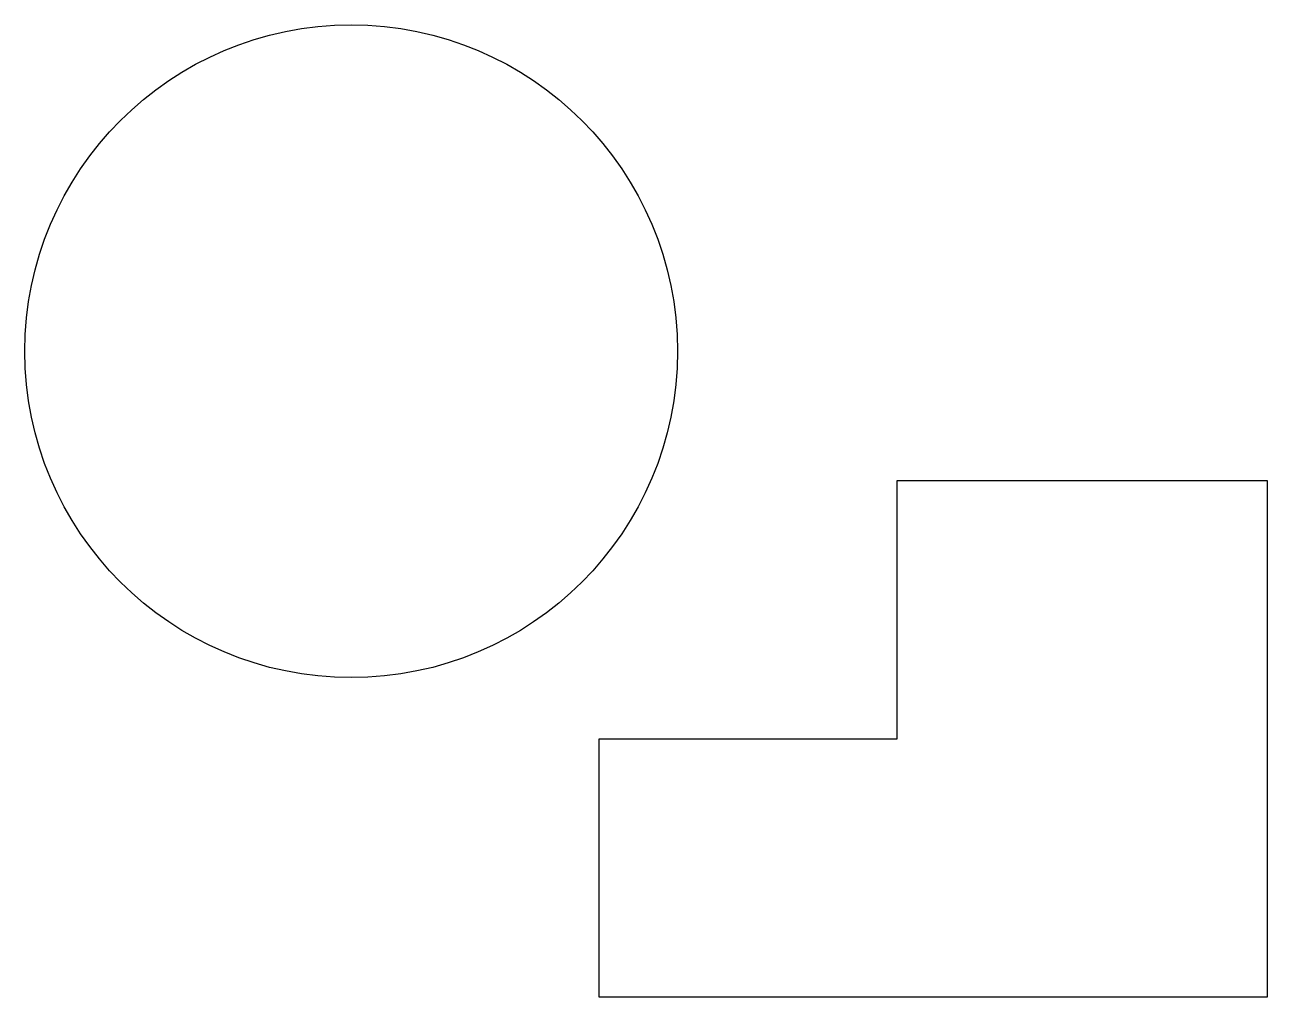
# Model space of a CAD drawing. Header units: millimetres. Extents: x 144 to 329, y 99 to 244.
import ezdxf

# ---------------------------------------------------------------- set-up
doc = ezdxf.new("R2010")
doc.units = ezdxf.units.MM

msp = doc.modelspace()

# ---------------------------------------------------------------- linework, layer by layer
msp.add_lwpolyline([(229.54, 99), (229.54, 137.53), (274, 137.53), (274, 176.06), (329.19, 176.06), (329.19, 99), (229.54, 99)])
msp.add_circle((192.57, 195.32), 48.67)

doc.saveas('drawing.dxf')
